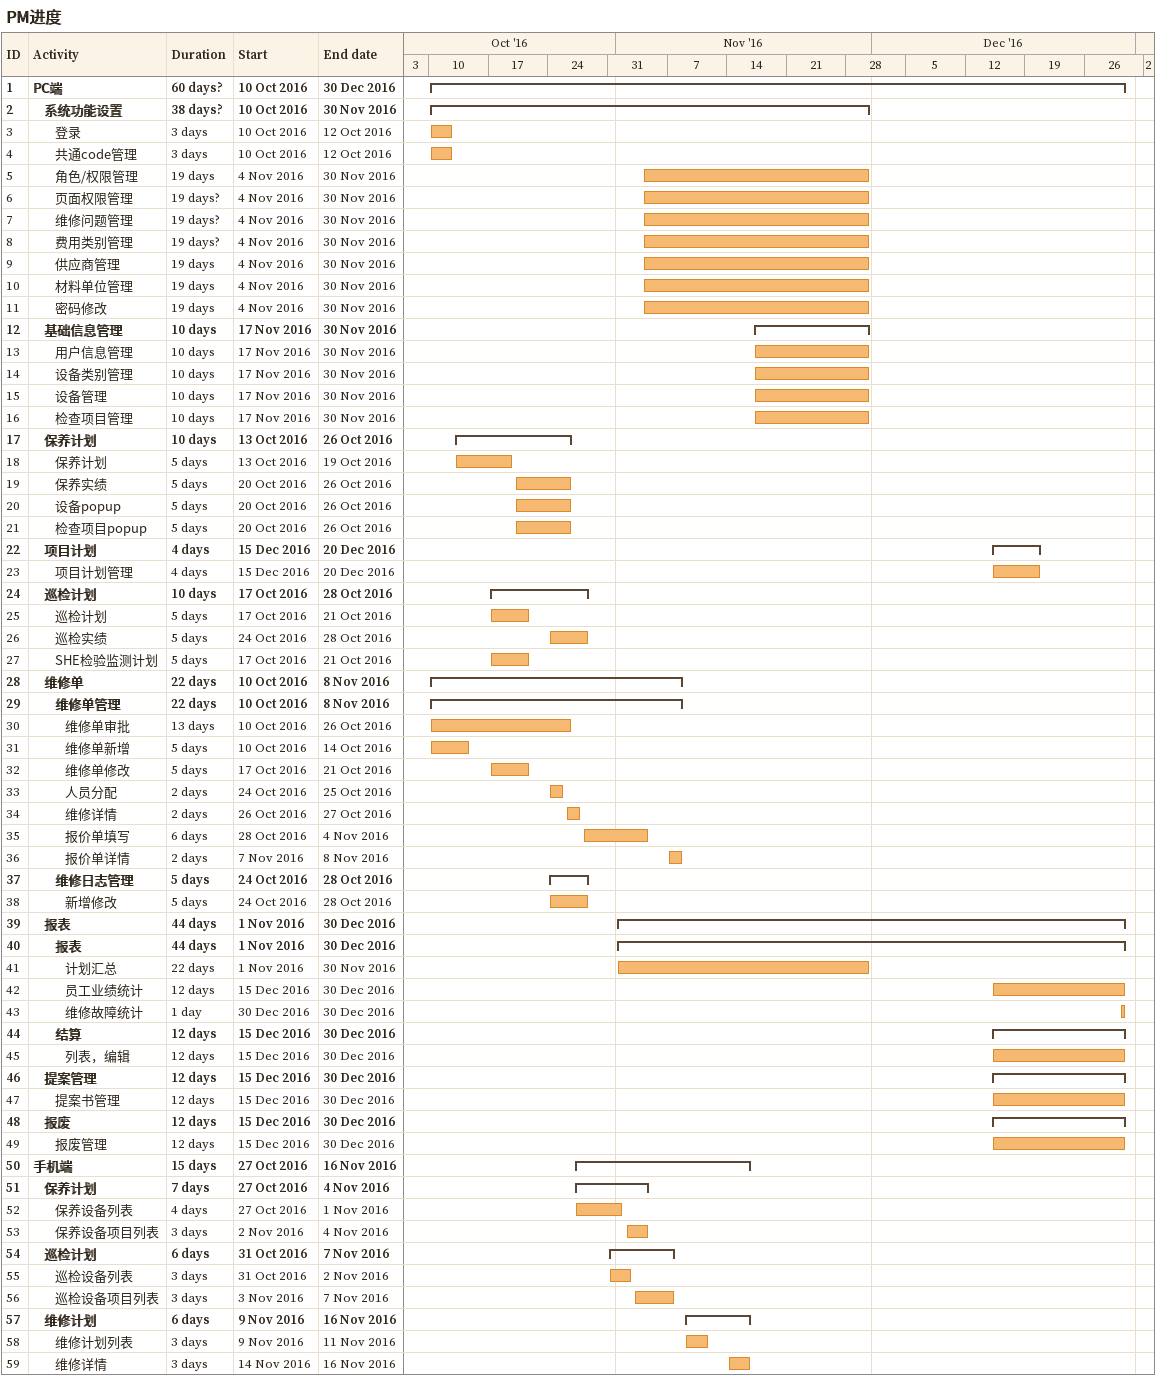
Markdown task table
PM进度

| ID | Level | Task | Duration | Start | Finish |
|---|---|---|---|---|---|
| 1 | 1 | **PC端** | 60d? | 2016-10-10 | 2016-12-30 |
| 2 | 2 | **系统功能设置** | 38d? | 2016-10-10 | 2016-11-30 |
| 3 | 3 | 登录 | 3d | 2016-10-10 | 2016-10-12 |
| 4 | 3 | 共通code管理 | 3d | 2016-10-10 | 2016-10-12 |
| 5 | 3 | 角色/权限管理 | 19d | 2016-11-04 | 2016-11-30 |
| 6 | 3 | 页面权限管理 | 19d? | 2016-11-04 | 2016-11-30 |
| 7 | 3 | 维修问题管理 | 19d? | 2016-11-04 | 2016-11-30 |
| 8 | 3 | 费用类别管理 | 19d? | 2016-11-04 | 2016-11-30 |
| 9 | 3 | 供应商管理 | 19d | 2016-11-04 | 2016-11-30 |
| 10 | 3 | 材料单位管理 | 19d | 2016-11-04 | 2016-11-30 |
| 11 | 3 | 密码修改 | 19d | 2016-11-04 | 2016-11-30 |
| 12 | 2 | **基础信息管理** | 10d | 2016-11-17 | 2016-11-30 |
| 13 | 3 | 用户信息管理 | 10d | 2016-11-17 | 2016-11-30 |
| 14 | 3 | 设备类别管理 | 10d | 2016-11-17 | 2016-11-30 |
| 15 | 3 | 设备管理 | 10d | 2016-11-17 | 2016-11-30 |
| 16 | 3 | 检查项目管理 | 10d | 2016-11-17 | 2016-11-30 |
| 17 | 2 | **保养计划** | 10d | 2016-10-13 | 2016-10-26 |
| 18 | 3 | 保养计划 | 5d | 2016-10-13 | 2016-10-19 |
| 19 | 3 | 保养实绩 | 5d | 2016-10-20 | 2016-10-26 |
| 20 | 3 | 设备popup | 5d | 2016-10-20 | 2016-10-26 |
| 21 | 3 | 检查项目popup | 5d | 2016-10-20 | 2016-10-26 |
| 22 | 2 | **项目计划** | 4d | 2016-12-15 | 2016-12-20 |
| 23 | 3 | 项目计划管理 | 4d | 2016-12-15 | 2016-12-20 |
| 24 | 2 | **巡检计划** | 10d | 2016-10-17 | 2016-10-28 |
| 25 | 3 | 巡检计划 | 5d | 2016-10-17 | 2016-10-21 |
| 26 | 3 | 巡检实绩 | 5d | 2016-10-24 | 2016-10-28 |
| 27 | 3 | SHE检验监测计划 | 5d | 2016-10-17 | 2016-10-21 |
| 28 | 2 | **维修单** | 22d | 2016-10-10 | 2016-11-08 |
| 29 | 3 | **维修单管理** | 22d | 2016-10-10 | 2016-11-08 |
| 30 | 4 | 维修单审批 | 13d | 2016-10-10 | 2016-10-26 |
| 31 | 4 | 维修单新增 | 5d | 2016-10-10 | 2016-10-14 |
| 32 | 4 | 维修单修改 | 5d | 2016-10-17 | 2016-10-21 |
| 33 | 4 | 人员分配 | 2d | 2016-10-24 | 2016-10-25 |
| 34 | 4 | 维修详情 | 2d | 2016-10-26 | 2016-10-27 |
| 35 | 4 | 报价单填写 | 6d | 2016-10-28 | 2016-11-04 |
| 36 | 4 | 报价单详情 | 2d | 2016-11-07 | 2016-11-08 |
| 37 | 3 | **维修日志管理** | 5d | 2016-10-24 | 2016-10-28 |
| 38 | 4 | 新增修改 | 5d | 2016-10-24 | 2016-10-28 |
| 39 | 2 | **报表** | 44d | 2016-11-01 | 2016-12-30 |
| 40 | 3 | **报表** | 44d | 2016-11-01 | 2016-12-30 |
| 41 | 4 | 计划汇总 | 22d | 2016-11-01 | 2016-11-30 |
| 42 | 4 | 员工业绩统计 | 12d | 2016-12-15 | 2016-12-30 |
| 43 | 4 | 维修故障统计 | 1d | 2016-12-30 | 2016-12-30 |
| 44 | 3 | **结算** | 12d | 2016-12-15 | 2016-12-30 |
| 45 | 4 | 列表，编辑 | 12d | 2016-12-15 | 2016-12-30 |
| 46 | 2 | **提案管理** | 12d | 2016-12-15 | 2016-12-30 |
| 47 | 3 | 提案书管理 | 12d | 2016-12-15 | 2016-12-30 |
| 48 | 2 | **报废** | 12d | 2016-12-15 | 2016-12-30 |
| 49 | 3 | 报废管理 | 12d | 2016-12-15 | 2016-12-30 |
| 50 | 1 | **手机端** | 15d | 2016-10-27 | 2016-11-16 |
| 51 | 2 | **保养计划** | 7d | 2016-10-27 | 2016-11-04 |
| 52 | 3 | 保养设备列表 | 4d | 2016-10-27 | 2016-11-01 |
| 53 | 3 | 保养设备项目列表 | 3d | 2016-11-02 | 2016-11-04 |
| 54 | 2 | **巡检计划** | 6d | 2016-10-31 | 2016-11-07 |
| 55 | 3 | 巡检设备列表 | 3d | 2016-10-31 | 2016-11-02 |
| 56 | 3 | 巡检设备项目列表 | 3d | 2016-11-03 | 2016-11-07 |
| 57 | 2 | **维修计划** | 6d | 2016-11-09 | 2016-11-16 |
| 58 | 3 | 维修计划列表 | 3d | 2016-11-09 | 2016-11-11 |
| 59 | 3 | 维修详情 | 3d | 2016-11-14 | 2016-11-16 |
